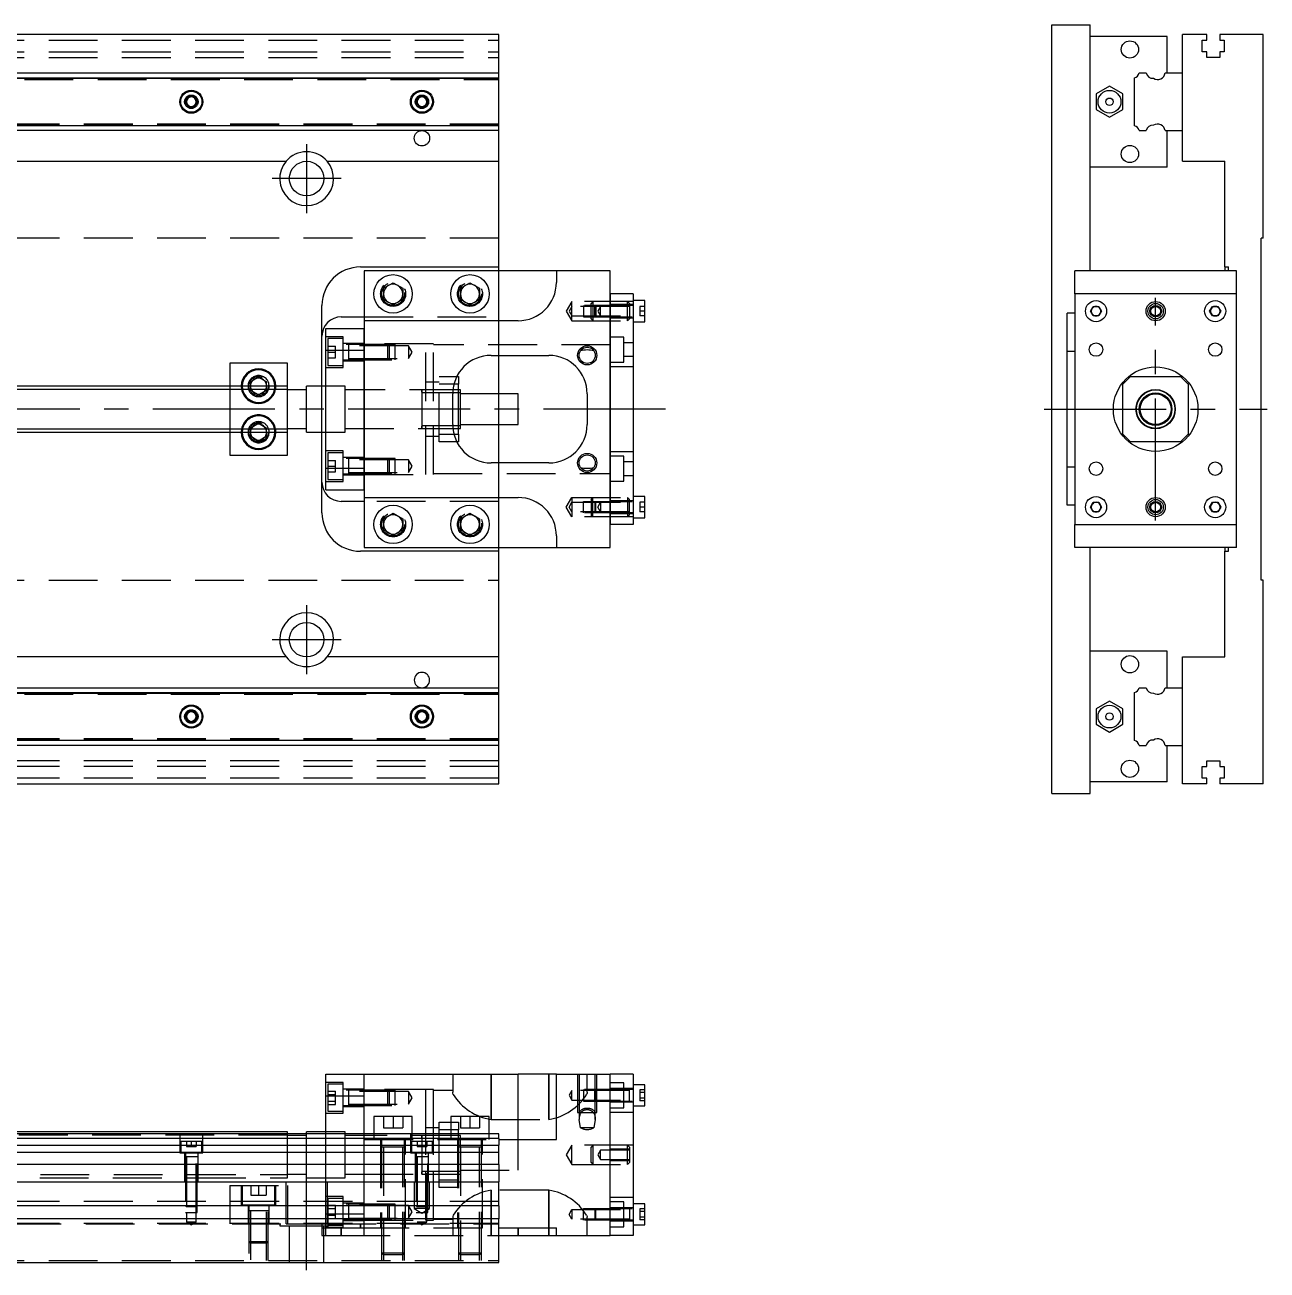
# Model space of a CAD drawing. Extents: x -10 to 660, y -257 to 102.
# Drawn here: x 336.7 to 659.9, y -224.1 to 100 of the extents above; entities that cross this region are included whole.
import ezdxf

# ---------------------------------------------------------------- set-up
doc = ezdxf.new("R2010")
doc.units = 0
doc.linetypes.add('CENTER', pattern=[50.8, 31.75, -6.35, 6.35, -6.35])
doc.linetypes.add('DASHED', pattern=[19.05, 12.7, -6.35])
doc.layers.get('0').update_dxf_attribs({"linetype": 'CONTINUOUS'})
doc.layers.add('CENTER', color=1, linetype='CENTER')

msp = doc.modelspace()

# ---------------------------------------------------------------- linework, layer by layer
at = {"color": 7, "linetype": 'CONTINUOUS'}
for p, q in [((460, 97.5), (330, 97.5)), ((460, 87.5), (460, 97.5)), ((603.9, -100), (603.9, 100)), ((603.9, 100), (613.9, 100)), ((613.9, 36), (613.9, 100)), ((637.9, 87.5), (637.9, 97.5)), ((644.2, 97.5), (637.9, 97.5)), ((644.2, 96), (644.2, 97.5)), ((647.6, 97.5), (647.6, 96)), ((658.9, 97.5), (647.6, 97.5)), ((658.9, 44.5), (658.9, 97.5)), ((633.9, 97), (613.9, 97)), ((633.9, 87.5), (633.9, 97)), ((643.05, 96), (644.2, 96)), ((643.05, 93), (643.05, 96)), ((647.6, 96), (648.75, 96)), ((648.75, 96), (648.75, 93)), ((644.2, 93), (643.05, 93)), ((644.2, 91.5), (644.2, 93)), ((647.6, 91.5), (644.2, 91.5)), ((647.6, 93), (647.6, 91.5)), ((648.75, 93), (647.6, 93)), ((330, 87.5), (460, 87.5)), ((460, 86.247728), (460, 87.5)), ((626.652272, 87.5), (628.42668, 87.5)), ((633.377372, 87.5), (637.9, 87.5)), ((637.9, 72.5), (637.9, 87.5)), ((637.9, 72.5), (637.9, 87.5)), ((330, 86.247728), (460, 86.247728)), ((460, 73.752272), (460, 86.247728)), ((625.4, 73.752272), (625.4, 86.247728)), ((378.75, 80.721688), (380, 81.443376)), ((380, 81.443376), (381.25, 80.721688)), ((438.75, 80.721688), (440, 81.443376)), ((440, 81.443376), (441.25, 80.721688)), ((615.39996, 82.020726), (615.399959, 77.979274)), ((618.89996, 84.041452), (615.39996, 82.020726)), ((622.399959, 82.020726), (618.89996, 84.041452)), ((622.399959, 77.979274), (622.399959, 82.020726)), ((378.75, 79.278312), (378.75, 80.721688)), ((380, 78.556624), (378.75, 79.278312)), ((381.25, 79.278312), (380, 78.556624)), ((381.25, 80.721688), (381.25, 79.278312)), ((438.75, 79.278312), (438.75, 80.721688)), ((440, 78.556624), (438.75, 79.278312)), ((441.25, 79.278312), (440, 78.556624)), ((441.25, 80.721688), (441.25, 79.278312)), ((615.399959, 77.979274), (618.89996, 75.958548)), ((618.89996, 75.958548), (622.399959, 77.979274)), ((460, 73.752272), (330, 73.752272)), ((460, 72.5), (330, 72.5)), ((460, 72.5), (460, 73.752272)), ((460, 64.5), (460, 72.5)), ((626.652272, 72.5), (628.42668, 72.5)), ((633.377372, 72.5), (637.9, 72.5)), ((633.9, 63), (633.9, 72.5)), ((637.9, 64.5), (637.9, 72.5)), ((330, 64.5), (404.638098, 64.5)), ((415.361902, 64.5), (460, 64.5)), ((460, 37), (460, 64.5)), ((633.9, 63), (613.9, 63)), ((637.9, 64.5), (648.9, 64.5)), ((648.9, 37), (648.9, 64.5)), ((658.9, 44.5), (658.4, 44.5)), ((658.4, -44.5), (658.4, 44.5)), ((424, 37), (460, 37)), ((475, 36), (425, 36)), ((425, 36), (425, 23)), ((460, 36), (460, 37)), ((489, 36), (475, 36)), ((475, 36), (475, 33)), ((489, 30), (489, 36)), ((651.9, 36), (609.9, 36)), ((609.9, 30), (609.9, 36)), ((648.9, 37), (649.9, 37)), ((648.9, 37), (648.9, 36)), ((649.9, 36), (649.9, 37)), ((651.9, 30), (651.9, 36)), ((430, 31.443376), (432.5, 32.886752)), ((432.5, 32.886752), (435, 31.443376)), ((450, 31.443376), (452.5, 32.886752)), ((452.5, 32.886752), (455, 31.443376)), ((430, 28.556624), (430, 31.443376)), ((435, 31.443376), (435, 28.556624)), ((450, 28.556624), (450, 31.443376)), ((455, 31.443376), (455, 28.556624)), ((495, 30), (489, 30)), ((489, 30), (489, -30)), ((489, -30), (489, 30)), ((495, 30), (495, -30)), ((609.9, 30), (609.9, -30)), ((651.9, 30), (609.9, 30)), ((651.9, -30), (651.9, 30)), ((414, 6), (414, 27)), ((432.5, 27.113248), (430, 28.556624)), ((435, 28.556624), (432.5, 27.113248)), ((452.5, 27.113248), (450, 28.556624)), ((455, 28.556624), (452.5, 27.113248)), ((498, 28.25), (495, 28.25)), ((498, 22.75), (498, 28.25)), ((613.956624, 25.5), (614.678312, 26.75)), ((614.678312, 26.75), (616.121688, 26.75)), ((616.121688, 26.75), (616.843376, 25.5)), ((644.956624, 25.5), (645.678312, 26.75)), ((645.678312, 26.75), (647.121688, 26.75)), ((647.121688, 26.75), (647.843376, 25.5)), ((419, 24), (425, 24)), ((465, 23), (425, 23)), ((425, 23), (425, 15.32971)), ((494, 23.999994), (494, 24.00051)), ((495, 22.75), (498, 22.75)), ((609.9, 25), (607.9, 25)), ((607.9, -25), (607.9, 25)), ((614.678312, 24.25), (613.956624, 25.5)), ((616.121688, 24.25), (614.678312, 24.25)), ((616.843376, 25.5), (616.121688, 24.25)), ((645.678312, 24.25), (644.956624, 25.5)), ((647.121688, 24.25), (645.678312, 24.25)), ((647.843376, 25.5), (647.121688, 24.25)), ((415, 21), (425, 21)), ((415, 15.32971), (415, 21)), ((415, 15.32971), (425, 15.32971)), ((415, -15.32971), (415, 15.32971)), ((425, -15.32971), (425, 15.32971)), ((425, 15.32971), (425, -15.32971)), ((458, 14), (473, 14)), ((460, 4), (460, 14)), ((609.9, 15), (607.9, 15)), ((390, 12), (390, 6)), ((405, 12), (390, 12)), ((405, 6), (405, 12)), ((395.5, 7.1547), (397.5, 8.309402)), ((395.5, 6), (395.5, 7.1547)), ((397.5, 8.309402), (399.5, 7.1547)), ((399.5, 7.1547), (399.5, 6)), ((449.5, 6.5), (448.317542, 6.5)), ((449.069714, 8.5), (449.5, 8.5)), ((449.5, 8.5), (449.5, 6.5)), ((449.5, -6.5), (449.5, 6.5)), ((624.4, 8.5), (622.4, 6.5)), ((622.4, -6.5), (622.4, 6.5)), ((624.4, 8.5), (637.4, 8.5)), ((639.4, 6.5), (637.4, 8.5)), ((639.4, 6.5), (639.4, -6.5)), ((405, 6), (330, 6)), ((405, -6), (405, 6)), ((410, 5), (405, 5)), ((410, -6), (410, 6)), ((415, 6), (410, 6)), ((448, -4), (448, 4)), ((449.5, 4.25), (448.003126, 4.25)), ((450, 5), (449.5, 5)), ((450, 4.25), (449.5, 4.25)), ((450, -5), (450, 5)), ((465, 4), (450, 4)), ((465, -4), (465, 4)), ((483, 4), (483, -4)), ((330, -6), (405, -6)), ((390, -6), (390, -12)), ((395.5, -7.1547), (395.5, -6)), ((399.5, -6), (399.5, -7.1547)), ((405, -5), (410, -5)), ((405, -12), (405, -6)), ((410, -6), (415, -6)), ((414, -27), (414, -6)), ((448.003126, -4.25), (449.5, -4.25)), ((449.5, -4.25), (450, -4.25)), ((449.5, -5), (450, -5)), ((450, -4), (465, -4)), ((460, -14), (460, -4)), ((397.5, -8.309402), (395.5, -7.1547)), ((399.5, -7.1547), (397.5, -8.309402)), ((448.317542, -6.5), (449.5, -6.5)), ((449.5, -8.5), (449.069714, -8.5)), ((449.5, -6.5), (449.5, -8.5)), ((622.4, -6.5), (624.4, -8.5)), ((637.4, -8.5), (624.4, -8.5)), ((637.4, -8.5), (639.4, -6.5)), ((390, -12), (405, -12)), ((415, -15.32971), (425, -15.32971)), ((415, -21), (415, -15.32971)), ((425, -15.32971), (425, -23)), ((473, -14), (458, -14)), ((607.9, -15), (609.9, -15)), ((415, -21), (425, -21)), ((425, -24), (419, -24)), ((425, -23), (465, -23)), ((425, -23), (425, -36)), ((494, -23.999994), (494, -24.00051)), ((498, -22.75), (495, -22.75)), ((498, -28.25), (498, -22.75)), ((609.9, -25), (607.9, -25)), ((613.956624, -25.5), (614.678312, -24.25)), ((614.678312, -26.75), (613.956624, -25.5)), ((614.678312, -24.25), (616.121688, -24.25)), ((616.121688, -24.25), (616.843376, -25.5)), ((616.843376, -25.5), (616.121688, -26.75)), ((644.956624, -25.5), (645.678312, -24.25)), ((645.678312, -26.75), (644.956624, -25.5)), ((645.678312, -24.25), (647.121688, -24.25)), ((647.121688, -24.25), (647.843376, -25.5)), ((647.843376, -25.5), (647.121688, -26.75)), ((430, -28.556624), (432.5, -27.113248)), ((430, -31.443376), (430, -28.556624)), ((432.5, -27.113248), (435, -28.556624)), ((435, -28.556624), (435, -31.443376)), ((450, -28.556624), (452.5, -27.113248)), ((450, -31.443376), (450, -28.556624)), ((452.5, -27.113248), (455, -28.556624)), ((455, -28.556624), (455, -31.443376)), ((495, -28.25), (498, -28.25)), ((616.121688, -26.75), (614.678312, -26.75)), ((647.121688, -26.75), (645.678312, -26.75)), ((432.5, -32.886752), (430, -31.443376)), ((435, -31.443376), (432.5, -32.886752)), ((452.5, -32.886752), (450, -31.443376)), ((455, -31.443376), (452.5, -32.886752)), ((495, -30), (489, -30)), ((489, -36), (489, -30)), ((609.9, -30), (651.9, -30)), ((609.9, -36), (609.9, -30)), ((651.9, -36), (651.9, -30)), ((475, -33), (475, -36)), ((460, -37), (424, -37)), ((425, -36), (475, -36)), ((460, -37), (460, -36)), ((460, -64.5), (460, -37)), ((475, -36), (489, -36)), ((651.9, -36), (609.9, -36)), ((613.9, -100), (613.9, -36)), ((648.9, -36), (648.9, -37)), ((648.9, -64.5), (648.9, -37)), ((648.9, -37), (649.9, -37)), ((649.9, -37), (649.9, -36)), ((658.9, -44.5), (658.4, -44.5)), ((658.9, -97.5), (658.9, -44.5)), ((404.638098, -64.5), (330, -64.5)), ((460, -64.5), (415.361902, -64.5)), ((460, -72.5), (460, -64.5)), ((633.9, -63), (613.9, -63)), ((633.9, -72.5), (633.9, -63)), ((637.9, -72.5), (637.9, -64.5)), ((637.9, -64.5), (648.9, -64.5)), ((330, -72.5), (460, -72.5)), ((330, -73.752272), (460, -73.752272)), ((460, -73.752272), (460, -72.5)), ((460, -86.247728), (460, -73.752272)), ((625.4, -86.247728), (625.4, -73.752272)), ((626.652272, -72.5), (628.42668, -72.5)), ((633.377372, -72.5), (637.9, -72.5)), ((637.9, -87.5), (637.9, -72.5)), ((637.9, -87.5), (637.9, -72.5)), ((618.89996, -75.958548), (615.39996, -77.979274)), ((622.399959, -77.979274), (618.89996, -75.958548)), ((378.75, -79.278312), (380, -78.556624)), ((378.75, -80.721688), (378.75, -79.278312)), ((380, -81.443376), (378.75, -80.721688)), ((380, -78.556624), (381.25, -79.278312)), ((381.25, -80.721688), (380, -81.443376)), ((381.25, -79.278312), (381.25, -80.721688)), ((438.75, -79.278312), (440, -78.556624)), ((438.75, -80.721688), (438.75, -79.278312)), ((440, -81.443376), (438.75, -80.721688)), ((440, -78.556624), (441.25, -79.278312)), ((441.25, -80.721688), (440, -81.443376)), ((441.25, -79.278312), (441.25, -80.721688)), ((615.39996, -77.979274), (615.399959, -82.020726)), ((622.399959, -82.020726), (622.399959, -77.979274)), ((615.399959, -82.020726), (618.89996, -84.041452)), ((618.89996, -84.041452), (622.399959, -82.020726)), ((460, -86.247728), (330, -86.247728)), ((460, -87.5), (460, -86.247728)), ((460, -87.5), (330, -87.5)), ((460, -97.5), (460, -87.5)), ((626.652272, -87.5), (628.42668, -87.5)), ((633.377372, -87.5), (637.9, -87.5)), ((633.9, -97), (633.9, -87.5)), ((637.9, -97.5), (637.9, -87.5)), ((643.05, -93), (644.2, -93)), ((643.05, -96), (643.05, -93)), ((644.2, -91.5), (647.6, -91.5)), ((644.2, -93), (644.2, -91.5)), ((647.6, -91.5), (647.6, -93)), ((647.6, -93), (648.75, -93)), ((648.75, -93), (648.75, -96)), ((633.9, -97), (613.9, -97)), ((644.2, -96), (643.05, -96)), ((644.2, -97.5), (644.2, -96)), ((647.6, -96), (647.6, -97.5)), ((648.75, -96), (647.6, -96)), ((330, -97.5), (460, -97.5)), ((603.9, -100), (613.9, -100)), ((644.2, -97.5), (637.9, -97.5)), ((658.9, -97.5), (647.6, -97.5)), ((415, -173.06), (425, -173.06)), ((415, -178.73029), (415, -173.06)), ((425, -173.06), (465, -173.06)), ((425, -188.56), (425, -173.06)), ((465, -190.06), (465, -173.06)), ((475, -173.06), (465, -173.06)), ((475, -190.06), (475, -173.06)), ((475, -173.06), (489, -173.06)), ((495, -173.06), (489, -173.06)), ((489, -215.06), (489, -173.06)), ((495, -173.06), (495, -215.06)), ((498, -175.81), (495, -175.81)), ((498, -181.31), (498, -175.81)), ((415, -178.73029), (425, -178.73029)), ((415, -188.56), (415, -178.73029)), ((494, -178.563062), (494, -178.429962)), ((495, -181.31), (498, -181.31)), ((437.5, -184.06), (427.5, -184.06)), ((427.5, -184.06), (427.5, -188.56)), ((437.5, -188.56), (437.5, -184.06)), ((457.5, -184.06), (447.5, -184.06)), ((447.5, -184.06), (447.5, -188.56)), ((457.5, -188.56), (457.5, -184.06)), ((405, -188.06), (323.5, -188.06)), ((460, -188.56), (323.5, -188.56)), ((460, -189.812272), (323.5, -189.812272)), ((405, -188.56), (405, -188.06)), ((410, -188.56), (410, -188.06)), ((415, -188.06), (410, -188.06)), ((440, -189.059994), (440, -199.060006)), ((440, -189.059994), (440, -189.81)), ((440, -189.81), (440, -190.06)), ((441, -189.81), (440, -189.81)), ((440, -190.06), (440, -190.56)), ((444.5, -189.81), (441, -189.81)), ((447.5, -189.81), (444.5, -189.81)), ((449.5, -189.81), (447.5, -189.81)), ((450, -189.81), (449.5, -189.81)), ((460, -189.812272), (460, -188.56)), ((460, -189.812272), (460, -191.58668)), ((460, -190.06), (475, -190.06)), ((323.5, -191.58668), (460, -191.58668)), ((460, -193.483076), (323.5, -193.483076)), ((440, -191.86), (440, -193.56)), ((440, -193.56), (440, -198.31)), ((440, -194.06), (440, -199.060006)), ((460, -193.483076), (460, -191.58668)), ((460, -196.537372), (460, -193.483076)), ((460, -196.537372), (323.5, -196.537372)), ((460, -196.537372), (460, -201.06)), ((440, -198.31), (450, -198.31)), ((0, -201.06), (460, -201.06)), ((460, -207.36), (460, -201.06)), ((460, -207.36), (0, -207.36)), ((460, -207.36), (460, -210.76)), ((498, -206.81), (495, -206.81)), ((498, -212.31), (498, -206.81)), ((494, -209.556938), (494, -209.690038)), ((460, -210.76), (0, -210.76)), ((460, -222.06), (460, -210.76)), ((460, -213.06), (475, -213.06)), ((465, -215.06), (465, -213.06)), ((475, -215.06), (475, -213.06)), ((495, -212.31), (498, -212.31)), ((460, -215.06), (465, -215.06)), ((465, -215.06), (475, -215.06)), ((475, -215.06), (489, -215.06)), ((495, -215.06), (489, -215.06)), ((0, -222.06), (460, -222.06))]:
    msp.add_line(p, q, dxfattribs=at)
at = {"color": 3, "linetype": 'DASHED'}
for p, q in [((0, 96), (460, 96)), ((0, 93), (460, 93)), ((0, 91.5), (460, 91.5)), ((298.5, 86.1), (460, 86.1)), ((298.5, 85.8), (460, 85.8)), ((330, 86.1147), (460, 86.1147)), ((381.477374, 80.25955), (381.5, 80)), ((441.477374, 80.25955), (441.5, 80)), ((460, 74.2), (298.5, 74.2)), ((460, 73.9), (298.5, 73.9)), ((460, 73.8853), (330, 73.8853)), ((460, 44.5), (0, 44.5)), ((460, 24), (460, 36)), ((435.477798, 30.364306), (435.5, 30)), ((449.5, 30), (449.520026, 30.346056)), ((479, 28), (477.556624, 25.5)), ((479, 26.75), (478.278312, 25.5)), ((479, 23), (479, 28)), ((495, 28), (479, 28)), ((494, 26.75), (479, 26.75)), ((495, 27), (482, 26.999994)), ((482, 26.999994), (482, 24.000006)), ((484.5, 28), (484, 27.5)), ((484, 23.5), (484, 27.5)), ((484.5, 28), (484.5, 23)), ((485.25, 27), (485, 26.75)), ((485, 24.25), (485, 26.75)), ((485.25, 27), (485.25, 24)), ((486.5, 26.75), (485.778312, 25.5)), ((486.5, 24.25), (486.5, 26.75)), ((495, 27.25), (489, 27.25)), ((493.5, 23), (493.5, 28)), ((494, 27.5), (493.5, 28)), ((494, 27.5), (494, 23.5)), ((496.7, 26.75), (496.7, 25.5)), ((498, 26.75), (496.7, 26.75)), ((425, 24), (460, 24)), ((460, 23), (460, 24)), ((460, 14), (460, 23)), ((477.556624, 25.5), (479, 23)), ((478.278312, 25.5), (479, 24.25)), ((479, 24.25), (494, 24.25)), ((479, 23), (495, 23)), ((482, 24.000006), (495, 24)), ((484, 23.5), (484.5, 23)), ((485, 24.25), (485.25, 24)), ((485.778312, 25.5), (486.5, 24.25)), ((489, 23.75), (495, 23.75)), ((493.5, 23), (494, 23.5)), ((493.995, 24), (494, 24)), ((494, 24), (494, 24.124608)), ((494, 24.124608), (494, 24)), ((494, 24), (494, 23.859464)), ((494, 24), (494.005, 24)), ((496.7, 25.5), (496.7, 24.25)), ((498, 25.5), (496.7, 25.5)), ((498, 24.25), (496.7, 24.25)), ((425, 15.32971), (425, 21)), ((419.5, 18.849242), (415, 18.849242)), ((415.5, 18.349242), (415.5, 11.349242)), ((419.5, 18.349242), (415.5, 18.349242)), ((415.5, 16.349242), (417.5, 16.349242)), ((417.5, 14.849242), (417.5, 16.349242)), ((419.5, 10.849242), (419.5, 18.849242)), ((425, 17.099242), (419.5, 17.099242)), ((433, 16.849238), (419.5, 16.849238)), ((420.9, 16.849238), (420.9, 12.849248)), ((436.5, 16.499242), (420.9, 16.499242)), ((443, 17), (425, 17)), ((431.15, 12.849242), (431.15, 16.849242)), ((431.5, 16.499242), (431.15, 16.849242)), ((431.5, 16.499242), (431.5, 13.199242)), ((433, 12.849248), (433, 16.849238)), ((436.5, 16.499242), (436.5, 13.199242)), ((437.452628, 14.849242), (436.5, 16.499242)), ((441, -17), (441, 17)), ((443, -17), (443, 17)), ((489, 16.75), (443, 16.75)), ((492.5, 18.75), (489, 18.75)), ((492.5, 12.25), (492.5, 18.75)), ((495, 17.25), (492.5, 17.25)), ((415.5, 14.849242), (417.5, 14.849242)), ((415.5, 13.349242), (417.5, 13.349242)), ((417.5, 13.349242), (417.5, 14.849242)), ((420.9, 13.199242), (436.5, 13.199242)), ((431.15, 12.849242), (431.5, 13.199242)), ((436.5, 13.199242), (437.452628, 14.849242)), ((492.5, 13.75), (495, 13.75)), ((415, 10.849242), (419.5, 10.849242)), ((415.5, 11.349242), (419.5, 11.349242)), ((419.5, 12.849248), (433, 12.849248)), ((419.5, 12.599242), (425, 12.599242)), ((489, 12.25), (492.5, 12.25)), ((495, 11), (489, 11)), ((444.5, 7), (441, 7)), ((444.5, 8.5), (449.069714, 8.5)), ((444.5, -8.5), (444.5, 8.5)), ((448.317542, 6.5), (444.5, 6.5)), ((390, 6), (390, 5.125)), ((390, 5.125), (390, -5.125)), ((395.5, 5.125), (395.5, 6)), ((395.5, 4.8453), (395.5, 5.125)), ((397.5, 3.690598), (395.5, 4.8453)), ((399.5, 4.8453), (397.5, 3.690598)), ((399.5, 6), (399.5, 5.125)), ((399.5, 5.125), (399.5, 4.8453)), ((399.983582, 6.286038), (400, 6)), ((414, -6), (414, 6)), ((420, 6), (415, 6)), ((420, -6), (420, 6)), ((449.5, 5), (420, 5)), ((440, 5.000006), (440, -5.000006)), ((440, 4.43509), (440, 5)), ((440, 5), (440, 4.435078)), ((440, 4.435078), (440, -4.43509)), ((448.003126, 4.25), (440, 4.25)), ((460, -4), (460, 4)), ((390, -5.125), (390, -6)), ((395, -6), (395.018502, -5.696412)), ((395.5, -4.8453), (397.5, -3.690598)), ((395.5, -5.125), (395.5, -4.8453)), ((395.5, -6), (395.5, -5.125)), ((397.5, -3.690598), (399.5, -4.8453)), ((399.5, -4.8453), (399.5, -5.125)), ((399.5, -5.125), (399.5, -6)), ((415, -6), (420, -6)), ((420, -5), (449.5, -5)), ((440, -4.25), (448.003126, -4.25)), ((440, -5), (440, -4.435078)), ((440, -4.43509), (440, -4.998998)), ((440, -4.998998), (440, -5)), ((441, -7), (444.5, -7)), ((444.5, -6.5), (448.317542, -6.5)), ((449.069714, -8.5), (444.5, -8.5)), ((419.5, -10.849242), (415, -10.849242)), ((415.5, -11.349242), (415.5, -18.349242)), ((419.5, -11.349242), (415.5, -11.349242)), ((419.5, -18.849242), (419.5, -10.849242)), ((425, -12.599242), (419.5, -12.599242)), ((433, -12.849248), (419.5, -12.849248)), ((420.9, -12.849248), (420.9, -16.849238)), ((431.15, -16.849242), (431.15, -12.849242)), ((431.5, -13.199242), (431.15, -12.849242)), ((433, -16.849238), (433, -12.849248)), ((489, -11), (495, -11)), ((492.5, -12.25), (489, -12.25)), ((492.5, -18.75), (492.5, -12.25)), ((415.5, -13.349242), (417.5, -13.349242)), ((415.5, -14.849242), (417.5, -14.849242)), ((417.5, -14.849242), (417.5, -13.349242)), ((417.5, -16.349242), (417.5, -14.849242)), ((436.5, -13.199242), (420.9, -13.199242)), ((425, -21), (425, -15.32971)), ((431.5, -13.199242), (431.5, -16.499242)), ((436.5, -13.199242), (436.5, -16.499242)), ((437.452628, -14.849242), (436.5, -13.199242)), ((436.5, -16.499242), (437.452628, -14.849242)), ((460, -23), (460, -14)), ((495, -13.75), (492.5, -13.75)), ((415, -18.849242), (419.5, -18.849242)), ((415.5, -16.349242), (417.5, -16.349242)), ((415.5, -18.349242), (419.5, -18.349242)), ((419.5, -16.849238), (433, -16.849238)), ((419.5, -17.099242), (425, -17.099242)), ((420.9, -16.499242), (436.5, -16.499242)), ((425, -17), (443, -17)), ((431.15, -16.849242), (431.5, -16.499242)), ((443, -16.75), (489, -16.75)), ((489, -18.75), (492.5, -18.75)), ((492.5, -17.25), (495, -17.25)), ((460, -24), (425, -24)), ((460, -24), (460, -23)), ((460, -36), (460, -24)), ((477.556624, -25.5), (479, -23)), ((479, -28), (477.556624, -25.5)), ((478.278312, -25.5), (479, -24.25)), ((479, -26.75), (478.278312, -25.5)), ((479, -23), (479, -28)), ((479, -23), (495, -23)), ((479, -24.25), (494, -24.25)), ((482, -24.000006), (495, -24)), ((482, -26.999994), (482, -24.000006)), ((484, -23.5), (484.5, -23)), ((484, -23.5), (484, -27.5)), ((484.5, -28), (484.5, -23)), ((485, -24.25), (485.25, -24)), ((485, -24.25), (485, -26.75)), ((485.25, -27), (485.25, -24)), ((485.778312, -25.5), (486.5, -24.25)), ((486.5, -26.75), (485.778312, -25.5)), ((486.5, -24.25), (486.5, -26.75)), ((489, -23.75), (495, -23.75)), ((493.5, -23), (493.5, -28)), ((493.5, -23), (494, -23.5)), ((493.995, -24), (494, -24)), ((494, -27.5), (494, -23.5)), ((494, -24), (494, -23.859464)), ((494, -24), (494, -24.124608)), ((494, -24.124608), (494, -24)), ((494, -24), (494.005, -24)), ((496.7, -24.25), (496.7, -25.5)), ((498, -24.25), (496.7, -24.25)), ((496.7, -25.5), (496.7, -26.75)), ((498, -25.5), (496.7, -25.5)), ((494, -26.75), (479, -26.75)), ((495, -28), (479, -28)), ((495, -27), (482, -26.999994)), ((484.5, -28), (484, -27.5)), ((485.25, -27), (485, -26.75)), ((495, -27.25), (489, -27.25)), ((494, -27.5), (493.5, -28)), ((498, -26.75), (496.7, -26.75)), ((429.5, -30), (429.520026, -29.653944)), ((455.477798, -29.635694), (455.5, -30)), ((0, -44.5), (460, -44.5)), ((298.5, -73.9), (460, -73.9)), ((298.5, -74.2), (460, -74.2)), ((330, -73.8853), (460, -73.8853)), ((378.5, -80), (378.516134, -79.78059)), ((441.477374, -79.74045), (441.5, -80)), ((460, -85.8), (298.5, -85.8)), ((460, -86.1), (298.5, -86.1)), ((460, -86.1147), (330, -86.1147)), ((460, -91.5), (0, -91.5)), ((460, -93), (0, -93)), ((460, -96), (0, -96)), ((448, -173.06), (448, -177.794622)), ((458, -184.864212), (458, -173.06)), ((458, -173.06), (458, -184.864212)), ((473, -173.06), (473, -184.864212)), ((473, -184.864212), (473, -173.06)), ((480.500006, -173.06), (480.500006, -183.06)), ((480.9, -173.06), (480.9, -183.06)), ((483, -177.794622), (483, -173.06)), ((485.1, -183.06), (485.1, -173.06)), ((485.499994, -183.06), (485.499994, -173.06)), ((419.5, -175.210758), (415, -175.210758)), ((415.5, -175.710758), (415.5, -179.210758)), ((419.5, -175.710758), (415.5, -175.710758)), ((415.5, -177.478706), (417.5, -177.478706)), ((417.5, -178.344732), (417.5, -177.478706)), ((419.5, -183.210758), (419.5, -175.210758)), ((425, -176.960758), (419.5, -176.960758)), ((433, -177.210762), (419.5, -177.210762)), ((420.9, -177.210762), (420.9, -181.210752)), ((436.5, -177.560758), (420.9, -177.560758)), ((443, -177.06), (425, -177.06)), ((431.15, -179.210758), (431.15, -177.210758)), ((431.5, -177.560758), (431.15, -177.210758)), ((431.5, -177.560758), (431.5, -179.210758)), ((433, -181.210752), (433, -177.210762)), ((436.5, -177.560758), (436.5, -179.210758)), ((437.452628, -179.210758), (436.5, -177.560758)), ((441, -188.56), (441, -177.06)), ((443, -188.56), (443, -177.06)), ((448, -177.31), (443, -177.31)), ((448.0406, -178.042522), (448, -177.794622)), ((448.159074, -178.337602), (448.0406, -178.042522)), ((479, -177.31), (478.278312, -178.56)), ((479, -179.81), (479, -177.31)), ((494, -177.31), (479, -177.31)), ((482, -177.060006), (482, -180.059994)), ((495, -177.060006), (482, -177.060006)), ((482.96689, -178.016202), (482.86994, -178.27654)), ((483, -177.794622), (482.96689, -178.016202)), ((485.25, -177.06), (485, -177.31)), ((485, -179.81), (485, -177.31)), ((485.25, -177.06), (485.25, -180.06)), ((492.5, -175.31), (489, -175.31)), ((495, -176.81), (489, -176.81)), ((492.5, -181.81), (492.5, -175.31)), ((494, -180.059994), (494, -177.060006)), ((496.7, -177.116624), (496.7, -177.838312)), ((498, -177.116624), (496.7, -177.116624)), ((496.7, -177.838312), (496.7, -179.281688)), ((498, -177.838312), (496.7, -177.838312)), ((415.5, -178.344732), (417.5, -178.344732)), ((415.5, -179.210758), (415.5, -182.710758)), ((415.5, -180.076782), (417.5, -180.076782)), ((415.5, -180.942808), (417.5, -180.942808)), ((417.5, -180.076782), (417.5, -178.344732)), ((417.5, -180.942808), (417.5, -180.076782)), ((419.5, -181.210752), (433, -181.210752)), ((419.5, -181.460758), (425, -181.460758)), ((420.9, -180.860758), (436.5, -180.860758)), ((431.15, -181.210758), (431.15, -179.210758)), ((431.15, -181.210758), (431.5, -180.860758)), ((431.5, -179.210758), (431.5, -180.860758)), ((436.5, -179.210758), (436.5, -180.860758)), ((436.5, -180.860758), (437.452628, -179.210758)), ((478.278312, -178.56), (479, -179.81)), ((479, -179.81), (494, -179.81)), ((482, -180.059994), (495, -180.059994)), ((485, -179.81), (485.25, -180.06)), ((489, -180.31), (495, -180.31)), ((498, -179.281688), (496.7, -179.281688)), ((496.7, -179.281688), (496.7, -180.003376)), ((498, -180.003376), (496.7, -180.003376)), ((415, -183.210758), (419.5, -183.210758)), ((415.5, -182.710758), (419.5, -182.710758)), ((430, -184.06), (430, -187.06)), ((432.5, -184.06), (432.5, -187.06)), ((435, -184.06), (435, -187.06)), ((450, -184.06), (450, -187.06)), ((452.5, -184.06), (452.5, -187.06)), ((455, -184.06), (455, -187.06)), ((480.500006, -183.06), (485.499994, -183.06)), ((480.9, -183.06), (480.9, -184.865886)), ((480.907628, -183.06), (480.969086, -182.95795)), ((480.969086, -182.95795), (481.036096, -182.858238)), ((481.036096, -182.858238), (481.108724, -182.76125)), ((481.108724, -182.76125), (481.18703, -182.66737)), ((481.13103, -183.550114), (481.252108, -183.29899)), ((481.18703, -182.66737), (481.271082, -182.576986)), ((481.252108, -183.29899), (481.406876, -183.06)), ((481.271082, -182.576986), (481.360942, -182.49048)), ((481.360942, -182.49048), (481.456672, -182.408242)), ((481.406876, -183.06), (481.472652, -182.976722)), ((481.456672, -182.408242), (481.530808, -182.350758)), ((481.472652, -182.976722), (481.54368, -182.896042)), ((481.530808, -182.350758), (481.608482, -182.295662)), ((481.54368, -182.896042), (481.619948, -182.8184)), ((481.608482, -182.295662), (481.689542, -182.243172)), ((481.619948, -182.8184), (481.70144, -182.74423)), ((481.689542, -182.243172), (481.773834, -182.19351)), ((481.70144, -182.74423), (481.788144, -182.673974)), ((481.773834, -182.19351), (481.861204, -182.146894)), ((481.788144, -182.673974), (481.880046, -182.608064)), ((481.861204, -182.146894), (481.951502, -182.103544)), ((481.880046, -182.608064), (481.954118, -182.560656)), ((481.951502, -182.103544), (482.044572, -182.063684)), ((481.954118, -182.560656), (482.03135, -182.516094)), ((482.03135, -182.516094), (482.111578, -182.474638)), ((482.044572, -182.063684), (482.12908, -182.031524)), ((482.111578, -182.474638), (482.175344, -182.444968)), ((482.12908, -182.031524), (482.216032, -182.002168)), ((482.175344, -182.444968), (482.240858, -182.417316)), ((482.216032, -182.002168), (482.305116, -181.975736)), ((482.240858, -182.417316), (482.307978, -182.3918)), ((482.305116, -181.975736), (482.396024, -181.952342)), ((482.307978, -182.3918), (482.376556, -182.368542)), ((482.376556, -182.368542), (482.444896, -182.348084)), ((482.396024, -181.952342), (482.488448, -181.932106)), ((482.444896, -182.348084), (482.514554, -182.329902)), ((482.488448, -181.932106), (482.582076, -181.915144)), ((482.514554, -182.329902), (482.585318, -182.314088)), ((482.582076, -181.915144), (482.6766, -181.901574)), ((482.585318, -182.314088), (482.656978, -182.30073)), ((482.656978, -182.30073), (482.732334, -182.289516)), ((482.6766, -181.901574), (482.77171, -181.891514)), ((482.732334, -182.289516), (482.808494, -182.281048)), ((482.77171, -181.891514), (482.864904, -181.885142)), ((482.808494, -182.281048), (482.885162, -182.275372)), ((482.864904, -181.885142), (482.958756, -181.8821)), ((482.885162, -182.275372), (482.96204, -182.272534)), ((482.958756, -181.8821), (483.052902, -181.882368)), ((482.96204, -182.272534), (483.025968, -182.272356)), ((483.025968, -182.272356), (483.089908, -182.274142)), ((483.052902, -181.882368), (483.146974, -181.885924)), ((483.089908, -182.274142), (483.15368, -182.277882)), ((483.146974, -181.885924), (483.240604, -181.89275)), ((483.15368, -182.277882), (483.21711, -182.28356)), ((483.21711, -182.28356), (483.282064, -182.291436)), ((483.240604, -181.89275), (483.333426, -181.902822)), ((483.282064, -182.291436), (483.346536, -182.301334)), ((483.333426, -181.902822), (483.425072, -181.91612)), ((483.346536, -182.301334), (483.410354, -182.313204)), ((483.410354, -182.313204), (483.473348, -182.326996)), ((483.425072, -181.91612), (483.52405, -181.93437)), ((483.473348, -182.326996), (483.552576, -182.347398)), ((483.52405, -181.93437), (483.621698, -181.956386)), ((483.552576, -182.347398), (483.630374, -182.370842)), ((483.621698, -181.956386), (483.717682, -181.982008)), ((483.630374, -182.370842), (483.706522, -182.397168)), ((483.706522, -182.397168), (483.780796, -182.426218)), ((483.717682, -181.982008), (483.811672, -182.011076)), ((483.780796, -182.426218), (483.852978, -182.45783)), ((483.811672, -182.011076), (483.90333, -182.04343)), ((483.852978, -182.45783), (483.922846, -182.491844)), ((483.90333, -182.04343), (483.992326, -182.07891)), ((483.922846, -182.491844), (483.993214, -182.529754)), ((483.992326, -182.07891), (484.085662, -182.12077)), ((483.993214, -182.529754), (484.061216, -182.570088)), ((484.061216, -182.570088), (484.126752, -182.612668)), ((484.085662, -182.12077), (484.176062, -182.166126)), ((484.126752, -182.612668), (484.189732, -182.657316)), ((484.176062, -182.166126), (484.263364, -182.21475)), ((484.189732, -182.657316), (484.272016, -182.72174)), ((484.263364, -182.21475), (484.347404, -182.26641)), ((484.272016, -182.72174), (484.34967, -182.789612)), ((484.347404, -182.26641), (484.428022, -182.320876)), ((484.34967, -182.789612), (484.42265, -182.860546)), ((484.42265, -182.860546), (484.482862, -182.92506)), ((484.428022, -182.320876), (484.505054, -182.377916)), ((484.482862, -182.92506), (484.539674, -182.991612)), ((484.505054, -182.377916), (484.608234, -182.462994)), ((484.539674, -182.991612), (484.593124, -183.06)), ((484.593124, -183.06), (484.655346, -183.147862)), ((484.608234, -182.462994), (484.70488, -182.55296)), ((484.655346, -183.147862), (484.712702, -183.238234)), ((484.70488, -182.55296), (484.795058, -182.647352)), ((484.712702, -183.238234), (484.765332, -183.33083)), ((484.765332, -183.33083), (484.813372, -183.425362)), ((484.795058, -182.647352), (484.87883, -182.745712)), ((484.813372, -183.425362), (484.8719, -183.55724)), ((484.8719, -183.55724), (484.92278, -183.6922)), ((484.87883, -182.745712), (484.956264, -182.847578)), ((484.92278, -183.6922), (484.966392, -183.829764)), ((484.956264, -182.847578), (485.027422, -182.952494)), ((484.966392, -183.829764), (485.010876, -184.002894)), ((485.010876, -184.002894), (485.045674, -184.179318)), ((485.027422, -182.952494), (485.092372, -183.06)), ((485.045674, -184.179318), (485.071382, -184.358488)), ((485.071382, -184.358488), (485.0886, -184.539854)), ((485.0886, -184.539854), (485.099466, -184.791366)), ((485.1, -184.865234), (485.1, -183.06)), ((489, -181.81), (492.5, -181.81)), ((495, -183.06), (489, -183.06)), ((430, -187.06), (432.5, -187.06)), ((432.5, -187.06), (435, -187.06)), ((444.5, -187.06), (441, -187.06)), ((444.5, -185.56), (447.5, -185.56)), ((444.5, -187.56), (444.5, -185.56)), ((447.5, -187.56), (444.5, -187.56)), ((444.5, -188.56), (444.5, -187.56)), ((447.5, -185.56), (449.5, -185.56)), ((449.5, -187.56), (447.5, -187.56)), ((449.5, -185.56), (449.5, -187.56)), ((449.5, -188.56), (449.5, -187.56)), ((450, -187.06), (452.5, -187.06)), ((452.5, -187.06), (455, -187.06)), ((458, -184.864212), (473, -184.864212)), ((481.28872, -187.06), (480.9, -184.865388)), ((484.71128, -187.06), (481.28872, -187.06)), ((485.1, -184.864916), (484.71128, -187.06)), ((485.099466, -184.791366), (485.1, -184.864916)), ((485.1, -184.865886), (485.1, -184.865234)), ((405, -188.935), (55, -188.935)), ((377, -188.56), (377, -193.56)), ((382.75, -190.56), (377.25, -190.56)), ((377.25, -190.56), (377.25, -193.56)), ((378.75, -190.56), (378.75, -191.86)), ((380, -190.56), (380, -191.86)), ((381.25, -190.56), (381.25, -191.86)), ((382.75, -193.56), (382.75, -190.56)), ((383, -193.56), (383, -188.56)), ((405, -200.06), (405, -188.56)), ((410, -189.06), (405, -189.06)), ((410, -194.06), (410, -188.56)), ((420, -188.06), (415, -188.06)), ((415, -201.06), (415, -188.56)), ((420, -200.06), (420, -188.06)), ((450, -189.06), (420, -189.06)), ((425, -190.06), (425, -188.56)), ((425, -201.06), (425, -190.06)), ((425, -190.06), (460, -190.06)), ((427.5, -188.56), (427.5, -190.06)), ((429.25, -190.06), (429.25, -213.06)), ((429.500006, -190.06), (429.500006, -221.56)), ((435.499994, -221.56), (435.499994, -190.06)), ((435.75, -213.06), (435.75, -190.06)), ((437, -188.56), (437, -193.56)), ((442.75, -190.56), (437.25, -190.56)), ((437.25, -190.56), (437.25, -193.56)), ((437.5, -190.06), (437.5, -188.56)), ((438.75, -190.56), (438.75, -191.86)), ((440, -189.06), (439.995, -189.06)), ((440, -189.06), (440, -189.624922)), ((440, -189.624038), (440, -189.06)), ((440.005, -189.06), (440, -189.06)), ((440, -189.624922), (440, -190.059226)), ((440, -190.059226), (440, -190.459154)), ((440, -190.56), (440, -191.86)), ((441, -190.06), (441, -188.56)), ((441, -190.56), (441, -190.06)), ((441, -193.56), (441, -190.56)), ((441.25, -190.56), (441.25, -191.86)), ((442.75, -193.56), (442.75, -190.56)), ((443, -193.56), (443, -188.56)), ((444.5, -190.06), (444.5, -188.56)), ((444.5, -200.56), (444.5, -190.06)), ((447.5, -188.56), (447.5, -190.06)), ((449.25, -190.06), (449.25, -213.06)), ((449.5, -190.06), (449.5, -188.56)), ((449.5, -190.06), (449.500006, -221.56)), ((450, -190.06), (450, -189.06)), ((450, -192.06), (450, -190.06)), ((455.499994, -221.56), (455.499994, -190.06)), ((455.75, -213.06), (455.75, -190.06)), ((457.5, -190.06), (457.5, -188.56)), ((465, -194.06), (465, -190.06)), ((377, -193.56), (383, -193.56)), ((378.25, -193.56), (378.25, -201.06)), ((378.500006, -193.56), (378.500006, -209.06)), ((378.75, -191.86), (380, -191.86)), ((380, -191.86), (381.25, -191.86)), ((381.499994, -209.06), (381.499994, -193.56)), ((381.75, -201.06), (381.75, -193.56)), ((410, -200.06), (410, -194.06)), ((435.499994, -192.06), (429.500006, -192.06)), ((430, -192.06), (430, -221.56)), ((435, -221.56), (435, -192.06)), ((437, -193.56), (443, -193.56)), ((438.25, -193.56), (438.25, -201.06)), ((438.500006, -193.56), (438.500006, -209.06)), ((438.75, -191.86), (440, -191.86)), ((440, -191.86), (441.25, -191.86)), ((440, -191.959918), (440, -193.559894)), ((440, -193.559894), (440, -194.260036)), ((440, -194.260036), (440, -198.49509)), ((441, -194.06), (441, -193.56)), ((441, -211.06), (441, -194.06)), ((441.499994, -209.06), (441.499994, -193.56)), ((441.75, -201.06), (441.75, -193.56)), ((443, -194.06), (443, -193.56)), ((443, -211.06), (443, -194.06)), ((455.499994, -192.06), (449.5, -192.06)), ((450, -192.06), (450, -221.56)), ((455, -221.56), (455, -192.06)), ((465, -198.06), (465, -194.06)), ((479, -191.56), (477.556624, -194.06)), ((477.556624, -194.06), (479, -196.56)), ((479, -196.56), (479, -191.56)), ((495, -191.56), (479, -191.56)), ((484.5, -191.56), (484, -192.06)), ((484, -196.06), (484, -192.06)), ((484.5, -191.56), (484.5, -196.56)), ((486.5, -192.81), (485.778312, -194.06)), ((485.778312, -194.06), (486.5, -195.31)), ((486.5, -195.31), (486.5, -192.81)), ((494, -192.81), (486.5, -192.81)), ((494, -192.560006), (489, -192.560006)), ((493.5, -196.56), (493.5, -191.56)), ((494, -192.06), (493.5, -191.56)), ((494, -192.06), (494, -196.06)), ((381.5, -194.56), (378.5, -194.56)), ((378.75, -194.56), (378.75, -209.06)), ((381.37533, -194.56), (379.998804, -194.56)), ((381.25, -209.06), (381.25, -194.56)), ((441.5, -194.56), (438.5, -194.56)), ((438.75, -194.56), (438.75, -211.56)), ((441.25, -211.56), (441.25, -194.56)), ((479, -196.56), (495, -196.56)), ((484, -196.06), (484.5, -196.56)), ((486.5, -195.31), (494, -195.31)), ((489, -195.559994), (494, -195.559994)), ((493.5, -196.56), (494, -196.06)), ((55, -199.185), (405, -199.185)), ((321.5, -200.06), (378.5, -200.06)), ((378.5, -200.06), (378.75, -200.06)), ((378.75, -200.06), (381.25, -200.06)), ((381.25, -200.06), (381.5, -200.06)), ((381.5, -200.06), (405, -200.06)), ((405, -199.06), (410, -199.06)), ((410, -200.06), (415, -200.06)), ((415, -200.06), (420, -200.06)), ((420, -199.06), (425, -199.06)), ((425, -199.06), (440.005, -199.06)), ((439.995, -199.06), (449.5, -199.06)), ((440, -198.49509), (440, -199.06)), ((440, -199.06), (440, -198.495962)), ((440.005, -199.06), (449.5, -199.06)), ((444.5, -200.56), (449.5, -200.56)), ((444.5, -202.56), (444.5, -200.56)), ((449.5, -199.06), (450, -199.06)), ((450, -198.06), (465, -198.06)), ((390, -202.06), (405, -202.06)), ((390, -202.06), (390, -207.36)), ((393, -202.06), (393, -207.06)), ((393.25, -202.06), (393.25, -207.06)), ((395.5, -202.06), (395.5, -204.56)), ((397.5, -202.06), (397.5, -204.56)), ((399.5, -202.06), (399.5, -204.56)), ((401.75, -207.06), (401.75, -202.06)), ((402, -207.06), (402, -202.06)), ((404.638098, -212.06), (404.638098, -201.06)), ((405, -202.06), (405, -207.36)), ((415, -207.36), (415, -201.06)), ((415.361902, -201.06), (415.361902, -212.06)), ((425, -207.36), (425, -201.06)), ((438, -201.06), (438, -208.06)), ((442, -208.06), (442, -201.06)), ((449.5, -202.56), (444.5, -202.56)), ((473, -203.255788), (458, -203.255788)), ((458, -215.06), (458, -203.255788)), ((458, -203.255788), (458, -213.06)), ((473, -203.255788), (473, -215.06)), ((473, -213.06), (473, -203.255788)), ((460, -206.21), (0, -206.21)), ((378.5, -207.31), (381.5, -207.31)), ((378.5, -207.31), (378.55, -207.36)), ((378.500006, -207.310006), (378.500006, -207.36)), ((378.55, -207.36), (378.75, -207.56)), ((381.25, -207.56), (381.45, -207.36)), ((381.45, -207.36), (381.5, -207.31)), ((381.499994, -207.36), (381.499994, -207.310006)), ((390, -207.36), (390, -210.76)), ((393, -207.06), (402, -207.06)), ((394.75, -207.06), (394.75, -212.06)), ((395.000006, -207.06), (395.000006, -221.56)), ((395.5, -204.56), (397.5, -204.56)), ((397.5, -204.56), (399.5, -204.56)), ((399.999994, -221.56), (399.999994, -207.06)), ((400.25, -212.06), (400.25, -207.06)), ((405, -207.36), (405, -210.76)), ((419.5, -204.909242), (415, -204.909242)), ((415, -209.38971), (415, -207.36)), ((415.5, -205.409242), (415.5, -207.36)), ((419.5, -205.409242), (415.5, -205.409242)), ((415.5, -207.177192), (417.5, -207.177192)), ((415.5, -207.36), (415.5, -208.909242)), ((417.5, -208.043218), (417.5, -207.177192)), ((419.5, -212.909242), (419.5, -204.909242)), ((425, -206.659242), (419.5, -206.659242)), ((433, -206.909248), (419.5, -206.909248)), ((420.9, -206.909242), (420.9, -210.909242)), ((436.5, -207.259242), (420.9, -207.259242)), ((425, -210.76), (425, -207.36)), ((431.15, -208.909242), (431.15, -206.909242)), ((431.5, -207.259242), (431.15, -206.909242)), ((431.5, -207.259242), (431.5, -208.909242)), ((433, -210.909238), (433, -206.909248)), ((436.5, -207.259242), (436.5, -208.909242)), ((437.452628, -208.909242), (436.5, -207.259242)), ((438.5, -207.31), (441.5, -207.31)), ((438.5, -207.31), (438.55, -207.36)), ((438.500006, -207.310006), (438.500006, -207.36)), ((438.55, -207.36), (438.75, -207.56)), ((441.25, -207.56), (441.45, -207.36)), ((441.45, -207.36), (441.5, -207.31)), ((441.499994, -207.36), (441.499994, -207.310006)), ((489, -205.06), (495, -205.06)), ((492.5, -206.31), (489, -206.31)), ((492.5, -212.81), (492.5, -206.31)), ((378.500006, -209.06), (381.499994, -209.06)), ((381.25, -207.56), (378.75, -207.56)), ((378.75, -209.06), (378.75, -211.56)), ((381.25, -211.56), (381.25, -209.06)), ((400, -208.66), (395, -208.66)), ((395.4, -208.66), (395.4, -221.56)), ((399.6, -221.56), (399.6, -208.66)), ((415, -209.38971), (425, -209.38971)), ((415, -210.76), (415, -209.38971)), ((415.5, -208.043218), (417.5, -208.043218)), ((415.5, -208.909242), (415.5, -210.76)), ((415.5, -209.775268), (417.5, -209.775268)), ((417.5, -209.775268), (417.5, -208.043218)), ((417.5, -210.641294), (417.5, -209.775268)), ((420.9, -210.559242), (436.5, -210.559242)), ((431.15, -210.909242), (431.15, -208.909242)), ((431.15, -210.909242), (431.5, -210.559242)), ((431.5, -208.909242), (431.5, -210.559242)), ((436.5, -208.909242), (436.5, -210.559242)), ((436.5, -210.559242), (437.452628, -208.909242)), ((442, -208.06), (438, -208.06)), ((438, -208.06), (440, -209.2147)), ((438.500006, -209.06), (441.499994, -209.06)), ((441.25, -207.56), (438.75, -207.56)), ((440, -209.2147), (442, -208.06)), ((448.0406, -210.077478), (448, -210.325378)), ((448, -210.325378), (448, -215.06)), ((448.159074, -209.782398), (448.0406, -210.077478)), ((478.278312, -209.56), (479, -208.31)), ((479, -210.81), (478.278312, -209.56)), ((479, -208.31), (479, -210.81)), ((479, -208.31), (494, -208.31)), ((482, -211.059994), (482, -208.060006)), ((482, -208.060006), (495, -208.060006)), ((482.840926, -209.782398), (482.9594, -210.077478)), ((482.9594, -210.077478), (483, -210.325378)), ((483, -215.06), (483, -210.325378)), ((485, -208.31), (485.25, -208.06)), ((485, -208.31), (485, -210.81)), ((485.25, -211.06), (485.25, -208.06)), ((489, -207.81), (495, -207.81)), ((494, -208.060006), (494, -211.059994)), ((496.7, -208.116624), (496.7, -208.838312)), ((498, -208.116624), (496.7, -208.116624)), ((496.7, -208.838312), (496.7, -210.281688)), ((498, -208.838312), (496.7, -208.838312)), ((498, -210.281688), (496.7, -210.281688)), ((496.7, -210.281688), (496.7, -211.003376)), ((460, -211.91), (0, -211.91)), ((295.361902, -212.06), (404.638098, -212.06)), ((381.25, -211.56), (378.75, -211.56)), ((378.75, -211.56), (380, -212.281688)), ((380, -212.281688), (381.25, -211.56)), ((390, -210.76), (390, -212.06)), ((403, -212.06), (403, -212.56)), ((403, -212.56), (417, -212.56)), ((404.638098, -212.06), (415.361902, -212.06)), ((405, -210.76), (405, -212.06)), ((405.5, -212.56), (405.5, -222.06)), ((414, -212.06), (414, -213.06)), ((414, -213.06), (424, -213.06)), ((414, -213.06), (414, -215.06)), ((414.5, -222.06), (414.5, -212.56)), ((415, -212.06), (415, -210.76)), ((415, -215.06), (415, -212.06)), ((415, -212.909242), (419.5, -212.909242)), ((415.361902, -212.06), (460, -212.06)), ((415.5, -210.641294), (417.5, -210.641294)), ((415.5, -210.76), (415.5, -212.06)), ((415.5, -212.06), (415.5, -212.409242)), ((415.5, -212.409242), (419.5, -212.409242)), ((417, -212.56), (417, -212.06)), ((419, -215.06), (419, -213.06)), ((419, -213.06), (419, -215.06)), ((419.5, -210.909238), (433, -210.909238)), ((419.5, -211.159242), (425, -211.159242)), ((424, -213.06), (424, -212.06)), ((424, -212.06), (424, -213.06)), ((424, -213.06), (460, -213.06)), ((425, -213.06), (425, -210.76)), ((425, -211.06), (441, -211.06)), ((425, -215.06), (425, -213.06)), ((441.25, -211.56), (438.75, -211.56)), ((438.75, -211.56), (440, -212.281688)), ((440, -212.281688), (441.25, -211.56)), ((441, -211.06), (443, -211.06)), ((443, -210.81), (448, -210.81)), ((458, -213.06), (458, -215.06)), ((465, -213.06), (465, -215.06)), ((473, -215.06), (473, -213.06)), ((494, -210.81), (479, -210.81)), ((495, -211.059994), (482, -211.059994)), ((485.25, -211.06), (485, -210.81)), ((495, -211.31), (489, -211.31)), ((489, -212.81), (492.5, -212.81)), ((498, -211.003376), (496.7, -211.003376)), ((395, -216.66), (400, -216.66)), ((395, -216.66), (395.4, -217.06)), ((399.6, -217.06), (395.4, -217.06)), ((399.6, -217.06), (400, -216.66)), ((414, -215.06), (419, -215.06)), ((419, -215.06), (460, -215.06)), ((429.5, -219.56), (435.5, -219.56)), ((429.5, -219.56), (430, -220.06)), ((435, -220.06), (430, -220.06)), ((435, -220.06), (435.5, -219.56)), ((449.5, -219.56), (455.5, -219.56)), ((449.5, -219.56), (450, -220.06)), ((455, -220.06), (450, -220.06)), ((455, -220.06), (455.5, -219.56)), ((0, -221.56), (460, -221.56))]:
    msp.add_line(p, q, dxfattribs=at)
at = {"color": 3, "linetype": 'CONTINUOUS'}
for p, q in [((405, 5.125), (330, 5.125)), ((330, -5.125), (405, -5.125))]:
    msp.add_line(p, q, dxfattribs=at)
at = {"color": 7, "linetype": 'CONTINUOUS'}
for centre, radius in [((624.199959, 93.6), 2.25), ((380, 80), 3), ((380, 80), 2.75), ((440, 80), 3), ((440, 80), 2.75), ((618.89996, 80), 2.97), ((618.89996, 80), 0.97), ((440, 70.5), 2), ((624.199959, 66.4), 2.25), ((410, 60), 4.5), ((432.5, 30), 5), ((452.5, 30), 5), ((615.4, 25.5), 2.75), ((630.9, 25.5), 2.5), ((630.9, 25.5), 2), ((630.9, 25.5), 1.25), ((646.4, 25.5), 2.75), ((615.4, 15.5), 1.75), ((646.4, 15.5), 1.75), ((483, 14), 2.1), ((630.9, 0), 11), ((630.9, 0), 5.125), ((630.9, 0), 5), ((630.9, 0), 4.25), ((630.9, 0), 4), ((483, -14), 2.1), ((615.4, -15.5), 1.75), ((646.4, -15.5), 1.75), ((432.5, -30), 5), ((452.5, -30), 5), ((615.4, -25.5), 2.75), ((630.9, -25.5), 2.5), ((630.9, -25.5), 2), ((630.9, -25.5), 1.25), ((646.4, -25.5), 2.75), ((410, -60), 4.5), ((624.199959, -66.4), 2.25), ((380, -80), 3), ((380, -80), 2.75), ((440, -80), 3), ((440, -80), 2.75), ((618.89996, -80), 2.97), ((618.89996, -80), 0.97), ((624.199959, -93.6), 2.25)]:
    msp.add_circle(centre, radius, dxfattribs=at)
at = {"color": 3, "linetype": 'DASHED'}
for centre, radius in [((380, 80), 1.75), ((380, 80), 1.5), ((440, 80), 1.75), ((440, 80), 1.5), ((432.5, 30), 3.25), ((432.5, 30), 3), ((452.5, 30), 3.25), ((452.5, 30), 3), ((397.5, 6), 2.5), ((397.5, -6), 2.5), ((432.5, -30), 3.25), ((432.5, -30), 3), ((452.5, -30), 3.25), ((452.5, -30), 3), ((380, -80), 1.75), ((380, -80), 1.5), ((440, -80), 1.75), ((440, -80), 1.5)]:
    msp.add_circle(centre, radius, dxfattribs=at)
at = {"color": 3, "linetype": 'CONTINUOUS'}
for centre, radius in [((630.9, 25.5), 1.5), ((483, 14), 2.5), ((483, -14), 2.5), ((630.9, -25.5), 1.5)]:
    msp.add_circle(centre, radius, dxfattribs=at)
at = {"color": 7, "linetype": 'CONTINUOUS'}
for centre, radius, start, end in [((625, 87.9), 1.7, 283.608961, 346.391039), ((630.1, 87.8), 1.7, 190.164249, 277.540197), ((631.4, 87.8), 2, 237.42103, 351.373073), ((380, 80), 1.25, 120, 180), ((380, 80), 1.25, 60, 120), ((380, 80), 1.25, 0, 60), ((440, 80), 1.25, 120, 180), ((440, 80), 1.25, 60, 120), ((440, 80), 1.25, 0, 60), ((380, 80), 1.25, 180, 240), ((380, 80), 1.25, 240, 300), ((380, 80), 1.25, 300, 0), ((440, 80), 1.25, 180, 240), ((440, 80), 1.25, 240, 300), ((440, 80), 1.25, 300, 0), ((625, 72.1), 1.7, 13.608961, 76.391039), ((630.1, 72.2), 1.7, 82.459803, 169.835751), ((631.4, 72.2), 2, 8.626927, 122.57897), ((410, 60), 7, 40.005201, 139.994799), ((410, 60), 7, 139.994799, 40.005201), ((424, 27), 10, 90, 180), ((432.5, 30), 2.5, 60, 120), ((452.5, 30), 2.5, 60, 120), ((465, 33), 10, 270, 0), ((432.5, 30), 2.5, 120, 180), ((432.5, 30), 2.5, 180, 240), ((432.5, 30), 2.5, 0, 60), ((432.5, 30), 2.5, 300, 0), ((452.5, 30), 2.5, 120, 180), ((452.5, 30), 2.5, 180, 240), ((452.5, 30), 2.5, 0, 60), ((452.5, 30), 2.5, 300, 0), ((432.5, 30), 2.5, 240, 300), ((452.5, 30), 2.5, 240, 300), ((615.4, 25.5), 1.25, 150, 180), ((615.4, 25.5), 1.25, 90, 150), ((615.4, 25.5), 1.25, 30, 90), ((615.4, 25.5), 1.25, 330, 30), ((646.4, 25.5), 1.25, 150, 180), ((646.4, 25.5), 1.25, 90, 150), ((646.4, 25.5), 1.25, 30, 90), ((646.4, 25.5), 1.25, 330, 30), ((419, 19), 5, 90, 180), ((615.4, 25.5), 1.25, 180, 210), ((615.4, 25.5), 1.25, 210, 270), ((615.4, 25.5), 1.25, 270, 330), ((646.4, 25.5), 1.25, 180, 210), ((646.4, 25.5), 1.25, 210, 270), ((646.4, 25.5), 1.25, 270, 330), ((458, 4), 10, 90, 180), ((473, 4), 10, 0, 90), ((483, 7.154514), 8.242272, 78.016948, 101.983052), ((397.5, 6), 4.5, 0, 180), ((397.5, 6), 4.25, 0, 180), ((397.5, 6), 2.1, 162.24721, 180), ((397.5, 6), 2.1, 137.75279, 162.24721), ((397.5, 6), 2.1, 102.24721, 137.75279), ((397.5, 6), 2.1, 77.75279, 102.24721), ((397.5, 6), 2.1, 42.24721, 77.75279), ((397.5, 6), 2.1, 17.75279, 42.24721), ((397.5, 6), 2.1, 0, 17.75279), ((397.5, 6), 2.1, 180, 197.75279), ((397.5, 6), 2.1, 197.75279, 204.624318), ((397.5, 6), 2.1, 204.624318, 222.24721), ((397.5, 6), 2.1, 222.24721, 257.75279), ((397.5, 6), 2.1, 257.75279, 282.24721), ((397.5, 6), 2.1, 282.24721, 317.75279), ((397.5, 6), 2.1, 317.75279, 335.375682), ((397.5, 6), 2.1, 335.375682, 342.24721), ((397.5, 6), 2.1, 342.24721, 0), ((397.5, -6), 4.5, 180, 0), ((397.5, -6), 4.25, 180, 0), ((397.5, -6), 2.1, 162.24721, 180), ((397.5, -6), 2.1, 180, 197.75279), ((397.5, -6), 2.1, 155.375682, 162.24721), ((397.5, -6), 2.1, 137.75279, 155.375682), ((397.5, -6), 2.1, 102.24721, 137.75279), ((397.5, -6), 2.1, 77.75279, 102.24721), ((397.5, -6), 2.1, 42.24721, 77.75279), ((397.5, -6), 2.1, 24.624318, 42.24721), ((397.5, -6), 2.1, 17.75279, 24.624318), ((397.5, -6), 2.1, 0, 17.75279), ((397.5, -6), 2.1, 342.24721, 0), ((458, -4), 10, 180, 270), ((473, -4), 10, 270, 0), ((397.5, -6), 2.1, 197.75279, 222.24721), ((397.5, -6), 2.1, 222.24721, 257.75279), ((397.5, -6), 2.1, 257.75279, 282.24721), ((397.5, -6), 2.1, 282.24721, 317.75279), ((397.5, -6), 2.1, 317.75279, 342.24721), ((483, -7.154514), 8.242272, 258.016948, 281.983052), ((419, -19), 5, 180, 270), ((465, -33), 10, 0, 90), ((615.4, -25.5), 1.25, 150, 180), ((615.4, -25.5), 1.25, 180, 210), ((615.4, -25.5), 1.25, 90, 150), ((615.4, -25.5), 1.25, 30, 90), ((615.4, -25.5), 1.25, 330, 30), ((646.4, -25.5), 1.25, 150, 180), ((646.4, -25.5), 1.25, 180, 210), ((646.4, -25.5), 1.25, 90, 150), ((646.4, -25.5), 1.25, 30, 90), ((646.4, -25.5), 1.25, 330, 30), ((424, -27), 10, 180, 270), ((432.5, -30), 2.5, 120, 180), ((432.5, -30), 2.5, 60, 120), ((432.5, -30), 2.5, 0, 60), ((452.5, -30), 2.5, 120, 180), ((452.5, -30), 2.5, 60, 120), ((452.5, -30), 2.5, 0, 60), ((615.4, -25.5), 1.25, 210, 270), ((615.4, -25.5), 1.25, 270, 330), ((646.4, -25.5), 1.25, 210, 270), ((646.4, -25.5), 1.25, 270, 330), ((432.5, -30), 2.5, 180, 240), ((432.5, -30), 2.5, 240, 300), ((432.5, -30), 2.5, 300, 0), ((452.5, -30), 2.5, 180, 240), ((452.5, -30), 2.5, 240, 300), ((452.5, -30), 2.5, 300, 0), ((410, -60), 7, 319.994799, 220.005201), ((410, -60), 7, 220.005201, 319.994799), ((440, -70.5), 2, 90, 270), ((440, -70.5), 2, 270, 90), ((625, -72.1), 1.7, 283.608961, 346.391039), ((630.1, -72.2), 1.7, 190.164249, 277.540197), ((631.4, -72.2), 2, 237.42103, 351.373073), ((380, -80), 1.25, 120, 180), ((380, -80), 1.25, 180, 240), ((380, -80), 1.25, 60, 120), ((380, -80), 1.25, 0, 60), ((380, -80), 1.25, 300, 0), ((440, -80), 1.25, 120, 180), ((440, -80), 1.25, 180, 240), ((440, -80), 1.25, 60, 120), ((440, -80), 1.25, 0, 60), ((440, -80), 1.25, 300, 0), ((380, -80), 1.25, 240, 300), ((440, -80), 1.25, 240, 300), ((625, -87.9), 1.7, 13.608961, 76.391039), ((630.1, -87.8), 1.7, 82.459803, 169.835751), ((631.4, -87.8), 2, 8.626927, 122.57897)]:
    msp.add_arc(centre, radius, start, end, dxfattribs=at)
at = {"color": 3, "linetype": 'DASHED'}
for centre, radius, start, end in [((397.5, 6), 2.75, 0, 180), ((397.5, 6), 4.5, 180, 191.212271), ((397.5, 6), 4.5, 191.212271, 348.787729), ((397.5, 6), 4.25, 180, 191.881156), ((397.5, 6), 4.25, 191.881156, 348.118844), ((397.5, 6), 2.75, 180, 198.553005), ((397.5, 6), 2.75, 198.553005, 341.446995), ((397.5, 6), 2.75, 341.446995, 0), ((397.5, 6), 4.25, 348.118844, 0), ((397.5, 6), 4.5, 348.787729, 0), ((397.5, -6), 4.5, 11.212271, 168.787729), ((397.5, -6), 4.25, 11.881156, 168.118844), ((397.5, -6), 4.5, 168.787729, 180), ((397.5, -6), 4.25, 168.118844, 180), ((397.5, -6), 2.75, 161.446995, 180), ((397.5, -6), 2.75, 180, 0), ((397.5, -6), 2.75, 18.553005, 161.446995), ((397.5, -6), 2.75, 0, 18.553005), ((397.5, -6), 4.25, 0, 11.881156), ((397.5, -6), 4.5, 0, 11.212271), ((460.184133, -170.888484), 14.145367, 211.77681625, 261.11763622), ((470.798725, -170.878539), 14.157848, 278.94468998, 328.49741024), ((484.314146, -184.787161), 3.415042, 158.7624981, 181.31256833), ((483, -183.636358), 3.827506, 243.442195, 296.557805), ((460.184133, -217.231516), 14.145367, 98.88236378, 148.22318375), ((470.815867, -217.231516), 14.145367, 31.77681625, 81.11763622)]:
    msp.add_arc(centre, radius, start, end, dxfattribs=at)
at = {"layer": 'CENTER', "color": 1, "linetype": 'CENTER'}
for p, q in [((410, 69), (410, 51)), ((419, 60), (401, 60)), ((630.9, -29), (630.9, 29)), ((503.361871, 0), (-10.32213, 0)), ((601.9, 0), (659.9, 0)), ((410, -51), (410, -69)), ((419, -60), (401, -60)), ((410, -224.06), (410, -199.06))]:
    msp.add_line(p, q, dxfattribs=at)

doc.saveas('drawing.dxf')
